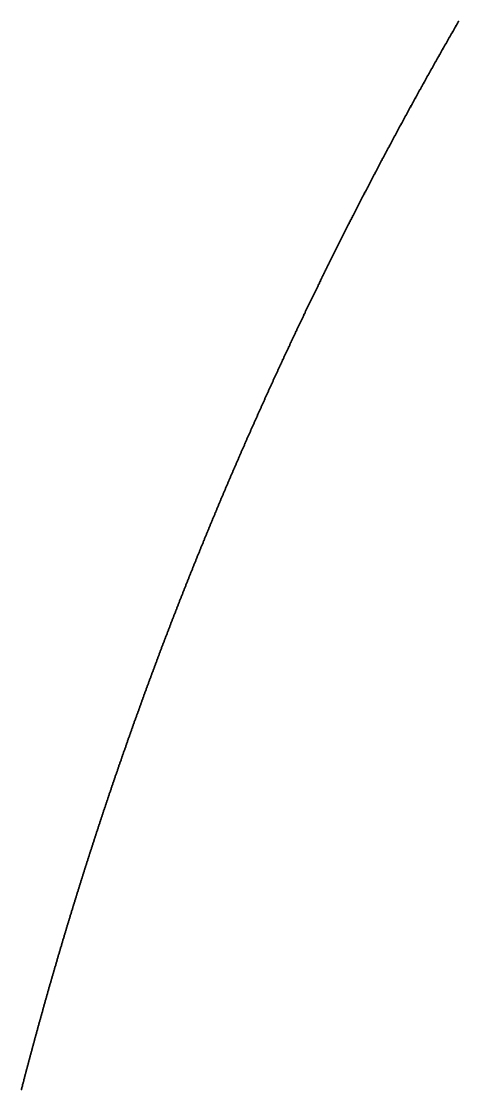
# Model space of a CAD drawing. Header units: metres. Extents: x -42.2 to 42, y -42.2 to 42.1.
# Drawn here: x -40.82 to -36.52, y 10.5 to 21.02 of the extents above; entities that cross this region are included whole.
import ezdxf

# ---------------------------------------------------------------- set-up
doc = ezdxf.new("R2010")
doc.units = ezdxf.units.M

msp = doc.modelspace()

# ---------------------------------------------------------------- linework, layer by layer
for p in [(-36.565, 20.938), (-36.561, 20.945), (-36.557, 20.951), (-36.554, 20.957), (-36.55, 20.964), (-36.546, 20.97), (-36.543, 20.976), (-36.539, 20.983), (-36.535, 20.989), (-36.532, 20.996), (-36.528, 21.002), (-36.524, 21.008), (-36.521, 21.015), (-36.517, 21.021), (-36.627, 20.83), (-36.623, 20.836), (-36.62, 20.842), (-36.616, 20.849), (-36.612, 20.855), (-36.609, 20.862), (-36.605, 20.868), (-36.601, 20.874), (-36.598, 20.881), (-36.594, 20.887), (-36.59, 20.894), (-36.587, 20.9), (-36.583, 20.906), (-36.579, 20.913), (-36.576, 20.919), (-36.572, 20.925), (-36.568, 20.932), (-36.685, 20.727), (-36.681, 20.734), (-36.678, 20.74), (-36.674, 20.747), (-36.671, 20.753), (-36.667, 20.759), (-36.663, 20.766), (-36.66, 20.772), (-36.656, 20.779), (-36.652, 20.785), (-36.649, 20.791), (-36.645, 20.798), (-36.641, 20.804), (-36.638, 20.81), (-36.634, 20.817), (-36.631, 20.823), (-36.747, 20.619), (-36.743, 20.625), (-36.739, 20.631), (-36.736, 20.638), (-36.732, 20.644), (-36.728, 20.651), (-36.725, 20.657), (-36.721, 20.663), (-36.718, 20.67), (-36.714, 20.676), (-36.71, 20.683), (-36.707, 20.689), (-36.703, 20.695), (-36.7, 20.702), (-36.696, 20.708), (-36.692, 20.715), (-36.689, 20.721), (-36.804, 20.516), (-36.801, 20.522), (-36.797, 20.529), (-36.793, 20.535), (-36.79, 20.542), (-36.786, 20.548), (-36.783, 20.554), (-36.779, 20.561), (-36.775, 20.567), (-36.772, 20.574), (-36.768, 20.58), (-36.765, 20.586), (-36.761, 20.593), (-36.757, 20.599), (-36.754, 20.606), (-36.75, 20.612), (-36.861, 20.413), (-36.858, 20.42), (-36.854, 20.426), (-36.851, 20.432), (-36.847, 20.439), (-36.844, 20.445), (-36.84, 20.452), (-36.836, 20.458), (-36.833, 20.465), (-36.829, 20.471), (-36.826, 20.477), (-36.822, 20.484), (-36.818, 20.49), (-36.815, 20.497), (-36.811, 20.503), (-36.808, 20.509), (-36.922, 20.304), (-36.918, 20.31), (-36.915, 20.317), (-36.911, 20.323), (-36.908, 20.33), (-36.904, 20.336), (-36.901, 20.342), (-36.897, 20.349), (-36.893, 20.355), (-36.89, 20.362), (-36.886, 20.368), (-36.883, 20.375), (-36.879, 20.381), (-36.876, 20.387), (-36.872, 20.394), (-36.869, 20.4), (-36.865, 20.407), (-36.979, 20.201), (-36.975, 20.207), (-36.972, 20.214), (-36.968, 20.22), (-36.964, 20.226), (-36.961, 20.233), (-36.957, 20.239), (-36.954, 20.246), (-36.95, 20.252), (-36.947, 20.259), (-36.943, 20.265), (-36.94, 20.272), (-36.936, 20.278), (-36.933, 20.284), (-36.929, 20.291), (-36.925, 20.297), (-37.035, 20.097), (-37.031, 20.104), (-37.028, 20.11), (-37.024, 20.117), (-37.021, 20.123), (-37.017, 20.13), (-37.014, 20.136), (-37.01, 20.143), (-37.007, 20.149), (-37.003, 20.155), (-37, 20.162), (-36.996, 20.168), (-36.993, 20.175), (-36.989, 20.181), (-36.986, 20.188), (-36.982, 20.194), (-37.095, 19.987), (-37.091, 19.994), (-37.088, 20), (-37.084, 20.007), (-37.081, 20.013), (-37.077, 20.02), (-37.074, 20.026), (-37.07, 20.033), (-37.067, 20.039), (-37.063, 20.046), (-37.06, 20.052), (-37.056, 20.059), (-37.053, 20.065), (-37.049, 20.072), (-37.046, 20.078), (-37.042, 20.084), (-37.039, 20.091), (-37.15, 19.884), (-37.147, 19.89), (-37.143, 19.897), (-37.14, 19.903), (-37.136, 19.91), (-37.133, 19.916), (-37.13, 19.923), (-37.126, 19.929), (-37.123, 19.936), (-37.119, 19.942), (-37.116, 19.949), (-37.112, 19.955), (-37.109, 19.962), (-37.105, 19.968), (-37.102, 19.975), (-37.098, 19.981), (-37.206, 19.78), (-37.202, 19.787), (-37.199, 19.793), (-37.196, 19.8), (-37.192, 19.806), (-37.189, 19.813), (-37.185, 19.819), (-37.182, 19.826), (-37.178, 19.832), (-37.175, 19.839), (-37.171, 19.845), (-37.168, 19.851), (-37.164, 19.858), (-37.161, 19.864), (-37.157, 19.871), (-37.154, 19.877), (-37.261, 19.676), (-37.258, 19.683), (-37.254, 19.689), (-37.251, 19.696), (-37.247, 19.702), (-37.244, 19.709), (-37.24, 19.715), (-37.237, 19.722), (-37.234, 19.728), (-37.23, 19.735), (-37.227, 19.741), (-37.223, 19.748), (-37.22, 19.754), (-37.216, 19.761), (-37.213, 19.767), (-37.209, 19.774), (-37.319, 19.566), (-37.316, 19.572), (-37.313, 19.579), (-37.309, 19.585), (-37.306, 19.592), (-37.302, 19.598), (-37.299, 19.605), (-37.296, 19.611), (-37.292, 19.618), (-37.289, 19.624), (-37.285, 19.631), (-37.282, 19.637), (-37.278, 19.644), (-37.275, 19.65), (-37.271, 19.657), (-37.268, 19.663), (-37.265, 19.67), (-37.374, 19.461), (-37.371, 19.468), (-37.367, 19.475), (-37.364, 19.481), (-37.36, 19.488), (-37.357, 19.494), (-37.354, 19.501), (-37.35, 19.507), (-37.347, 19.514), (-37.343, 19.52), (-37.34, 19.527), (-37.337, 19.533), (-37.333, 19.54), (-37.33, 19.546), (-37.326, 19.553), (-37.323, 19.559), (-37.428, 19.357), (-37.425, 19.364), (-37.422, 19.37), (-37.418, 19.377), (-37.415, 19.383), (-37.412, 19.39), (-37.408, 19.396), (-37.405, 19.403), (-37.401, 19.409), (-37.398, 19.416), (-37.395, 19.422), (-37.391, 19.429), (-37.388, 19.435), (-37.384, 19.442), (-37.381, 19.448), (-37.378, 19.455), (-37.482, 19.253), (-37.479, 19.259), (-37.476, 19.266), (-37.472, 19.272), (-37.469, 19.279), (-37.466, 19.285), (-37.462, 19.292), (-37.459, 19.298), (-37.456, 19.305), (-37.452, 19.311), (-37.449, 19.318), (-37.445, 19.324), (-37.442, 19.331), (-37.439, 19.338), (-37.435, 19.344), (-37.432, 19.351), (-37.536, 19.148), (-37.533, 19.154), (-37.53, 19.161), (-37.526, 19.168), (-37.523, 19.174), (-37.519, 19.181), (-37.516, 19.187), (-37.513, 19.194), (-37.509, 19.2), (-37.506, 19.207), (-37.503, 19.213), (-37.499, 19.22), (-37.496, 19.226), (-37.493, 19.233), (-37.489, 19.24), (-37.486, 19.246), (-37.59, 19.043), (-37.586, 19.05), (-37.583, 19.056), (-37.58, 19.063), (-37.576, 19.069), (-37.573, 19.076), (-37.57, 19.082), (-37.566, 19.089), (-37.563, 19.096), (-37.56, 19.102), (-37.556, 19.109), (-37.553, 19.115), (-37.55, 19.122), (-37.546, 19.128), (-37.543, 19.135), (-37.54, 19.141), (-37.643, 18.938), (-37.64, 18.945), (-37.636, 18.951), (-37.633, 18.958), (-37.63, 18.964), (-37.626, 18.971), (-37.623, 18.977), (-37.62, 18.984), (-37.616, 18.991), (-37.613, 18.997), (-37.61, 19.004), (-37.606, 19.01), (-37.603, 19.017), (-37.6, 19.023), (-37.596, 19.03), (-37.593, 19.037), (-37.696, 18.833), (-37.692, 18.84), (-37.689, 18.846), (-37.686, 18.853), (-37.683, 18.859), (-37.679, 18.866), (-37.676, 18.872), (-37.673, 18.879), (-37.669, 18.886), (-37.666, 18.892), (-37.663, 18.899), (-37.659, 18.905), (-37.656, 18.912), (-37.653, 18.918), (-37.649, 18.925), (-37.646, 18.932), (-37.748, 18.728), (-37.745, 18.734), (-37.742, 18.741), (-37.738, 18.747), (-37.735, 18.754), (-37.732, 18.761), (-37.729, 18.767), (-37.725, 18.774), (-37.722, 18.78), (-37.719, 18.787), (-37.715, 18.794), (-37.712, 18.8), (-37.709, 18.807), (-37.706, 18.813), (-37.702, 18.82), (-37.699, 18.826), (-37.801, 18.622), (-37.797, 18.629), (-37.794, 18.635), (-37.791, 18.642), (-37.788, 18.649), (-37.784, 18.655), (-37.781, 18.662), (-37.778, 18.668), (-37.774, 18.675), (-37.771, 18.682), (-37.768, 18.688), (-37.765, 18.695), (-37.761, 18.701), (-37.758, 18.708), (-37.755, 18.715), (-37.752, 18.721), (-37.853, 18.517), (-37.849, 18.523), (-37.846, 18.53), (-37.843, 18.537), (-37.84, 18.543), (-37.836, 18.55), (-37.833, 18.556), (-37.83, 18.563), (-37.827, 18.57), (-37.823, 18.576), (-37.82, 18.583), (-37.817, 18.589), (-37.814, 18.596), (-37.81, 18.603), (-37.807, 18.609), (-37.804, 18.616), (-37.904, 18.411), (-37.901, 18.418), (-37.898, 18.424), (-37.895, 18.431), (-37.891, 18.437), (-37.888, 18.444), (-37.885, 18.451), (-37.882, 18.457), (-37.878, 18.464), (-37.875, 18.471), (-37.872, 18.477), (-37.869, 18.484), (-37.866, 18.49), (-37.862, 18.497), (-37.859, 18.504), (-37.856, 18.51), (-37.956, 18.305), (-37.952, 18.312), (-37.949, 18.318), (-37.946, 18.325), (-37.943, 18.332), (-37.94, 18.338), (-37.936, 18.345), (-37.933, 18.352), (-37.93, 18.358), (-37.927, 18.365), (-37.924, 18.371), (-37.92, 18.378), (-37.917, 18.385), (-37.914, 18.391), (-37.911, 18.398), (-37.907, 18.404), (-38.007, 18.199), (-38.004, 18.206), (-38, 18.212), (-37.997, 18.219), (-37.994, 18.226), (-37.991, 18.232), (-37.988, 18.239), (-37.984, 18.246), (-37.981, 18.252), (-37.978, 18.259), (-37.975, 18.265), (-37.972, 18.272), (-37.968, 18.279), (-37.965, 18.285), (-37.962, 18.292), (-37.959, 18.299), (-38.058, 18.093), (-38.054, 18.1), (-38.051, 18.106), (-38.048, 18.113), (-38.045, 18.12), (-38.042, 18.126), (-38.039, 18.133), (-38.035, 18.14), (-38.032, 18.146), (-38.029, 18.153), (-38.026, 18.159), (-38.023, 18.166), (-38.02, 18.173), (-38.016, 18.179), (-38.013, 18.186), (-38.01, 18.193), (-38.105, 17.993), (-38.102, 18), (-38.099, 18.007), (-38.095, 18.013), (-38.092, 18.02), (-38.089, 18.027), (-38.086, 18.033), (-38.083, 18.04), (-38.08, 18.047), (-38.077, 18.053), (-38.073, 18.06), (-38.07, 18.067), (-38.067, 18.073), (-38.064, 18.08), (-38.061, 18.086), (-38.155, 17.887), (-38.152, 17.894), (-38.149, 17.9), (-38.146, 17.907), (-38.143, 17.914), (-38.14, 17.92), (-38.136, 17.927), (-38.133, 17.934), (-38.13, 17.94), (-38.127, 17.947), (-38.124, 17.954), (-38.121, 17.96), (-38.118, 17.967), (-38.114, 17.973), (-38.111, 17.98), (-38.108, 17.987), (-38.205, 17.78), (-38.202, 17.787), (-38.199, 17.794), (-38.196, 17.8), (-38.193, 17.807), (-38.19, 17.814), (-38.186, 17.82), (-38.183, 17.827), (-38.18, 17.834), (-38.177, 17.84), (-38.174, 17.847), (-38.171, 17.854), (-38.168, 17.86), (-38.165, 17.867), (-38.161, 17.874), (-38.158, 17.88), (-38.255, 17.674), (-38.252, 17.68), (-38.249, 17.687), (-38.245, 17.694), (-38.242, 17.7), (-38.239, 17.707), (-38.236, 17.714), (-38.233, 17.72), (-38.23, 17.727), (-38.227, 17.734), (-38.224, 17.74), (-38.221, 17.747), (-38.218, 17.754), (-38.214, 17.76), (-38.211, 17.767), (-38.208, 17.774), (-38.301, 17.574), (-38.298, 17.58), (-38.295, 17.587), (-38.292, 17.594), (-38.289, 17.6), (-38.286, 17.607), (-38.283, 17.614), (-38.279, 17.62), (-38.276, 17.627), (-38.273, 17.634), (-38.27, 17.64), (-38.267, 17.647), (-38.264, 17.654), (-38.261, 17.66), (-38.258, 17.667), (-38.35, 17.467), (-38.347, 17.473), (-38.344, 17.48), (-38.341, 17.487), (-38.338, 17.493), (-38.335, 17.5), (-38.332, 17.507), (-38.329, 17.513), (-38.326, 17.52), (-38.323, 17.527), (-38.319, 17.534), (-38.316, 17.54), (-38.313, 17.547), (-38.31, 17.554), (-38.307, 17.56), (-38.304, 17.567), (-38.399, 17.36), (-38.396, 17.366), (-38.393, 17.373), (-38.39, 17.38), (-38.387, 17.386), (-38.384, 17.393), (-38.381, 17.4), (-38.378, 17.406), (-38.375, 17.413), (-38.371, 17.42), (-38.368, 17.427), (-38.365, 17.433), (-38.362, 17.44), (-38.359, 17.447), (-38.356, 17.453), (-38.353, 17.46), (-38.447, 17.252), (-38.444, 17.259), (-38.441, 17.266), (-38.438, 17.272), (-38.435, 17.279), (-38.432, 17.286), (-38.429, 17.293), (-38.426, 17.299), (-38.423, 17.306), (-38.42, 17.313), (-38.417, 17.319), (-38.414, 17.326), (-38.411, 17.333), (-38.408, 17.339), (-38.405, 17.346), (-38.402, 17.353), (-38.492, 17.152), (-38.489, 17.158), (-38.486, 17.165), (-38.483, 17.172), (-38.48, 17.179), (-38.477, 17.185), (-38.474, 17.192), (-38.471, 17.199), (-38.468, 17.205), (-38.465, 17.212), (-38.462, 17.219), (-38.459, 17.226), (-38.456, 17.232), (-38.453, 17.239), (-38.45, 17.246), (-38.54, 17.044), (-38.537, 17.051), (-38.534, 17.058), (-38.531, 17.064), (-38.528, 17.071), (-38.525, 17.078), (-38.522, 17.085), (-38.519, 17.091), (-38.516, 17.098), (-38.513, 17.105), (-38.51, 17.111), (-38.507, 17.118), (-38.504, 17.125), (-38.501, 17.132), (-38.498, 17.138), (-38.495, 17.145), (-38.588, 16.937), (-38.585, 16.943), (-38.582, 16.95), (-38.579, 16.957), (-38.576, 16.964), (-38.573, 16.97), (-38.57, 16.977), (-38.567, 16.984), (-38.564, 16.99), (-38.561, 16.997), (-38.558, 17.004), (-38.555, 17.011), (-38.552, 17.017), (-38.549, 17.024), (-38.546, 17.031), (-38.543, 17.037), (-38.632, 16.836), (-38.629, 16.842), (-38.626, 16.849), (-38.623, 16.856), (-38.62, 16.863), (-38.618, 16.869), (-38.615, 16.876), (-38.612, 16.883), (-38.609, 16.889), (-38.606, 16.896), (-38.603, 16.903), (-38.6, 16.91), (-38.597, 16.916), (-38.594, 16.923), (-38.591, 16.93), (-38.679, 16.728), (-38.676, 16.734), (-38.673, 16.741), (-38.67, 16.748), (-38.668, 16.755), (-38.665, 16.761), (-38.662, 16.768), (-38.659, 16.775), (-38.656, 16.782), (-38.653, 16.788), (-38.65, 16.795), (-38.647, 16.802), (-38.644, 16.809), (-38.641, 16.815), (-38.638, 16.822), (-38.635, 16.829), (-38.723, 16.626), (-38.72, 16.633), (-38.717, 16.64), (-38.714, 16.647), (-38.711, 16.653), (-38.708, 16.66), (-38.706, 16.667), (-38.703, 16.674), (-38.7, 16.68), (-38.697, 16.687), (-38.694, 16.694), (-38.691, 16.701), (-38.688, 16.707), (-38.685, 16.714), (-38.682, 16.721), (-38.769, 16.518), (-38.767, 16.525), (-38.764, 16.532), (-38.761, 16.539), (-38.758, 16.545), (-38.755, 16.552), (-38.752, 16.559), (-38.749, 16.566), (-38.746, 16.572), (-38.743, 16.579), (-38.741, 16.586), (-38.738, 16.593), (-38.735, 16.599), (-38.732, 16.606), (-38.729, 16.613), (-38.726, 16.62), (-38.816, 16.41), (-38.813, 16.417), (-38.81, 16.424), (-38.807, 16.43), (-38.804, 16.437), (-38.801, 16.444), (-38.798, 16.451), (-38.795, 16.457), (-38.793, 16.464), (-38.79, 16.471), (-38.787, 16.478), (-38.784, 16.484), (-38.781, 16.491), (-38.778, 16.498), (-38.775, 16.505), (-38.772, 16.512), (-38.859, 16.308), (-38.856, 16.315), (-38.853, 16.322), (-38.85, 16.329), (-38.847, 16.336), (-38.844, 16.342), (-38.841, 16.349), (-38.839, 16.356), (-38.836, 16.363), (-38.833, 16.369), (-38.83, 16.376), (-38.827, 16.383), (-38.824, 16.39), (-38.821, 16.396), (-38.818, 16.403), (-38.904, 16.2), (-38.901, 16.207), (-38.898, 16.213), (-38.896, 16.22), (-38.893, 16.227), (-38.89, 16.234), (-38.887, 16.241), (-38.884, 16.247), (-38.881, 16.254), (-38.879, 16.261), (-38.876, 16.268), (-38.873, 16.275), (-38.87, 16.281), (-38.867, 16.288), (-38.864, 16.295), (-38.861, 16.302), (-38.946, 16.098), (-38.944, 16.105), (-38.941, 16.112), (-38.938, 16.118), (-38.935, 16.125), (-38.932, 16.132), (-38.93, 16.139), (-38.927, 16.146), (-38.924, 16.152), (-38.921, 16.159), (-38.918, 16.166), (-38.915, 16.173), (-38.913, 16.18), (-38.91, 16.186), (-38.907, 16.193), (-38.991, 15.989), (-38.989, 15.996), (-38.986, 16.003), (-38.983, 16.01), (-38.98, 16.016), (-38.977, 16.023), (-38.975, 16.03), (-38.972, 16.037), (-38.969, 16.044), (-38.966, 16.05), (-38.963, 16.057), (-38.961, 16.064), (-38.958, 16.071), (-38.955, 16.078), (-38.952, 16.084), (-38.949, 16.091), (-39.033, 15.887), (-39.03, 15.894), (-39.028, 15.901), (-39.025, 15.908), (-39.022, 15.914), (-39.019, 15.921), (-39.017, 15.928), (-39.014, 15.935), (-39.011, 15.942), (-39.008, 15.948), (-39.005, 15.955), (-39.003, 15.962), (-39, 15.969), (-38.997, 15.976), (-38.994, 15.982), (-39.075, 15.785), (-39.072, 15.792), (-39.069, 15.799), (-39.067, 15.805), (-39.064, 15.812), (-39.061, 15.819), (-39.058, 15.826), (-39.055, 15.833), (-39.053, 15.84), (-39.05, 15.846), (-39.047, 15.853), (-39.044, 15.86), (-39.042, 15.867), (-39.039, 15.874), (-39.036, 15.88), (-39.119, 15.676), (-39.116, 15.683), (-39.113, 15.69), (-39.111, 15.696), (-39.108, 15.703), (-39.105, 15.71), (-39.102, 15.717), (-39.1, 15.724), (-39.097, 15.73), (-39.094, 15.737), (-39.091, 15.744), (-39.089, 15.751), (-39.086, 15.758), (-39.083, 15.765), (-39.08, 15.771), (-39.078, 15.778), (-39.16, 15.573), (-39.157, 15.58), (-39.155, 15.587), (-39.152, 15.594), (-39.149, 15.601), (-39.146, 15.608), (-39.144, 15.614), (-39.141, 15.621), (-39.138, 15.628), (-39.135, 15.635), (-39.133, 15.642), (-39.13, 15.649), (-39.127, 15.655), (-39.124, 15.662), (-39.122, 15.669), (-39.203, 15.464), (-39.201, 15.471), (-39.198, 15.478), (-39.195, 15.485), (-39.193, 15.491), (-39.19, 15.498), (-39.187, 15.505), (-39.184, 15.512), (-39.182, 15.519), (-39.179, 15.526), (-39.176, 15.532), (-39.174, 15.539), (-39.171, 15.546), (-39.168, 15.553), (-39.165, 15.56), (-39.163, 15.567), (-39.244, 15.362), (-39.241, 15.368), (-39.239, 15.375), (-39.236, 15.382), (-39.233, 15.389), (-39.23, 15.396), (-39.228, 15.403), (-39.225, 15.409), (-39.222, 15.416), (-39.22, 15.423), (-39.217, 15.43), (-39.214, 15.437), (-39.212, 15.444), (-39.209, 15.45), (-39.206, 15.457), (-39.284, 15.259), (-39.281, 15.266), (-39.279, 15.272), (-39.276, 15.279), (-39.273, 15.286), (-39.271, 15.293), (-39.268, 15.3), (-39.265, 15.307), (-39.263, 15.314), (-39.26, 15.32), (-39.257, 15.327), (-39.255, 15.334), (-39.252, 15.341), (-39.249, 15.348), (-39.247, 15.355), (-39.327, 15.149), (-39.324, 15.156), (-39.321, 15.163), (-39.319, 15.17), (-39.316, 15.177), (-39.313, 15.183), (-39.311, 15.19), (-39.308, 15.197), (-39.305, 15.204), (-39.303, 15.211), (-39.3, 15.218), (-39.297, 15.225), (-39.295, 15.231), (-39.292, 15.238), (-39.289, 15.245), (-39.287, 15.252), (-39.366, 15.046), (-39.364, 15.053), (-39.361, 15.06), (-39.358, 15.067), (-39.356, 15.074), (-39.353, 15.08), (-39.351, 15.087), (-39.348, 15.094), (-39.345, 15.101), (-39.343, 15.108), (-39.34, 15.115), (-39.337, 15.122), (-39.335, 15.128), (-39.332, 15.135), (-39.329, 15.142), (-39.406, 14.943), (-39.403, 14.95), (-39.401, 14.957), (-39.398, 14.964), (-39.395, 14.971), (-39.393, 14.977), (-39.39, 14.984), (-39.387, 14.991), (-39.385, 14.998), (-39.382, 15.005), (-39.38, 15.012), (-39.377, 15.019), (-39.374, 15.026), (-39.372, 15.032), (-39.369, 15.039), (-39.447, 14.833), (-39.445, 14.84), (-39.442, 14.847), (-39.44, 14.854), (-39.437, 14.861), (-39.434, 14.867), (-39.432, 14.874), (-39.429, 14.881), (-39.427, 14.888), (-39.424, 14.895), (-39.421, 14.902), (-39.419, 14.909), (-39.416, 14.916), (-39.414, 14.922), (-39.411, 14.929), (-39.408, 14.936), (-39.486, 14.73), (-39.484, 14.737), (-39.481, 14.744), (-39.479, 14.75), (-39.476, 14.757), (-39.473, 14.764), (-39.471, 14.771), (-39.468, 14.778), (-39.466, 14.785), (-39.463, 14.792), (-39.46, 14.799), (-39.458, 14.805), (-39.455, 14.812), (-39.453, 14.819), (-39.45, 14.826), (-39.525, 14.626), (-39.522, 14.633), (-39.52, 14.64), (-39.517, 14.647), (-39.515, 14.654), (-39.512, 14.661), (-39.509, 14.668), (-39.507, 14.675), (-39.504, 14.682), (-39.502, 14.688), (-39.499, 14.695), (-39.497, 14.702), (-39.494, 14.709), (-39.491, 14.716), (-39.489, 14.723), (-39.563, 14.523), (-39.561, 14.53), (-39.558, 14.537), (-39.556, 14.544), (-39.553, 14.551), (-39.55, 14.557), (-39.548, 14.564), (-39.545, 14.571), (-39.543, 14.578), (-39.54, 14.585), (-39.538, 14.592), (-39.535, 14.599), (-39.533, 14.606), (-39.53, 14.613), (-39.527, 14.619), (-39.604, 14.412), (-39.601, 14.419), (-39.599, 14.426), (-39.596, 14.433), (-39.594, 14.44), (-39.591, 14.447), (-39.589, 14.454), (-39.586, 14.461), (-39.583, 14.468), (-39.581, 14.475), (-39.578, 14.481), (-39.576, 14.488), (-39.573, 14.495), (-39.571, 14.502), (-39.568, 14.509), (-39.566, 14.516), (-39.641, 14.309), (-39.639, 14.316), (-39.636, 14.323), (-39.634, 14.329), (-39.631, 14.336), (-39.629, 14.343), (-39.626, 14.35), (-39.624, 14.357), (-39.621, 14.364), (-39.619, 14.371), (-39.616, 14.378), (-39.614, 14.385), (-39.611, 14.392), (-39.609, 14.399), (-39.606, 14.406), (-39.679, 14.205), (-39.676, 14.212), (-39.674, 14.219), (-39.671, 14.226), (-39.669, 14.233), (-39.666, 14.24), (-39.664, 14.246), (-39.661, 14.253), (-39.659, 14.26), (-39.656, 14.267), (-39.654, 14.274), (-39.651, 14.281), (-39.649, 14.288), (-39.646, 14.295), (-39.644, 14.302), (-39.716, 14.101), (-39.714, 14.108), (-39.711, 14.115), (-39.709, 14.122), (-39.706, 14.129), (-39.704, 14.136), (-39.701, 14.143), (-39.699, 14.15), (-39.696, 14.157), (-39.694, 14.163), (-39.691, 14.17), (-39.689, 14.177), (-39.686, 14.184), (-39.684, 14.191), (-39.681, 14.198), (-39.753, 13.997), (-39.751, 14.004), (-39.748, 14.011), (-39.746, 14.018), (-39.743, 14.025), (-39.741, 14.032), (-39.738, 14.039), (-39.736, 14.046), (-39.733, 14.053), (-39.731, 14.06), (-39.728, 14.066), (-39.726, 14.073), (-39.723, 14.08), (-39.721, 14.087), (-39.719, 14.094), (-39.792, 13.886), (-39.79, 13.893), (-39.787, 13.9), (-39.785, 13.907), (-39.782, 13.914), (-39.78, 13.921), (-39.777, 13.928), (-39.775, 13.935), (-39.773, 13.942), (-39.77, 13.949), (-39.768, 13.955), (-39.765, 13.962), (-39.763, 13.969), (-39.76, 13.976), (-39.758, 13.983), (-39.755, 13.99), (-39.828, 13.782), (-39.826, 13.789), (-39.824, 13.796), (-39.821, 13.803), (-39.819, 13.81), (-39.816, 13.817), (-39.814, 13.824), (-39.811, 13.831), (-39.809, 13.838), (-39.807, 13.844), (-39.804, 13.851), (-39.802, 13.858), (-39.799, 13.865), (-39.797, 13.872), (-39.794, 13.879), (-39.864, 13.678), (-39.862, 13.685), (-39.86, 13.692), (-39.857, 13.699), (-39.855, 13.705), (-39.852, 13.712), (-39.85, 13.719), (-39.848, 13.726), (-39.845, 13.733), (-39.843, 13.74), (-39.84, 13.747), (-39.838, 13.754), (-39.836, 13.761), (-39.833, 13.768), (-39.831, 13.775), (-39.9, 13.573), (-39.898, 13.58), (-39.896, 13.587), (-39.893, 13.594), (-39.891, 13.601), (-39.888, 13.608), (-39.886, 13.615), (-39.884, 13.622), (-39.881, 13.629), (-39.879, 13.636), (-39.876, 13.643), (-39.874, 13.65), (-39.872, 13.657), (-39.869, 13.664), (-39.867, 13.671), (-39.936, 13.469), (-39.933, 13.476), (-39.931, 13.483), (-39.929, 13.49), (-39.926, 13.497), (-39.924, 13.504), (-39.922, 13.511), (-39.919, 13.518), (-39.917, 13.525), (-39.915, 13.532), (-39.912, 13.538), (-39.91, 13.545), (-39.907, 13.552), (-39.905, 13.559), (-39.903, 13.566), (-39.971, 13.364), (-39.969, 13.371), (-39.966, 13.378), (-39.964, 13.385), (-39.962, 13.392), (-39.959, 13.399), (-39.957, 13.406), (-39.955, 13.413), (-39.952, 13.42), (-39.95, 13.427), (-39.948, 13.434), (-39.945, 13.441), (-39.943, 13.448), (-39.941, 13.455), (-39.938, 13.462), (-40.006, 13.26), (-40.004, 13.267), (-40.001, 13.274), (-39.999, 13.281), (-39.997, 13.288), (-39.994, 13.295), (-39.992, 13.302), (-39.99, 13.309), (-39.987, 13.315), (-39.985, 13.322), (-39.983, 13.329), (-39.98, 13.336), (-39.978, 13.343), (-39.976, 13.35), (-39.973, 13.357), (-40.041, 13.155), (-40.038, 13.162), (-40.036, 13.169), (-40.034, 13.176), (-40.032, 13.183), (-40.029, 13.19), (-40.027, 13.197), (-40.025, 13.204), (-40.022, 13.211), (-40.02, 13.218), (-40.018, 13.225), (-40.015, 13.232), (-40.013, 13.239), (-40.011, 13.246), (-40.008, 13.253), (-40.075, 13.05), (-40.073, 13.057), (-40.071, 13.064), (-40.068, 13.071), (-40.066, 13.078), (-40.064, 13.085), (-40.061, 13.092), (-40.059, 13.099), (-40.057, 13.106), (-40.055, 13.113), (-40.052, 13.12), (-40.05, 13.127), (-40.048, 13.134), (-40.045, 13.141), (-40.043, 13.148), (-40.109, 12.945), (-40.107, 12.952), (-40.105, 12.959), (-40.103, 12.966), (-40.1, 12.973), (-40.098, 12.98), (-40.096, 12.987), (-40.093, 12.994), (-40.091, 13.001), (-40.089, 13.008), (-40.087, 13.015), (-40.084, 13.022), (-40.082, 13.029), (-40.08, 13.036), (-40.077, 13.043), (-40.143, 12.84), (-40.141, 12.847), (-40.139, 12.854), (-40.136, 12.861), (-40.134, 12.868), (-40.132, 12.875), (-40.13, 12.882), (-40.127, 12.889), (-40.125, 12.896), (-40.123, 12.903), (-40.121, 12.91), (-40.118, 12.917), (-40.116, 12.924), (-40.114, 12.931), (-40.112, 12.938), (-40.177, 12.735), (-40.175, 12.742), (-40.172, 12.749), (-40.17, 12.756), (-40.168, 12.763), (-40.166, 12.77), (-40.163, 12.777), (-40.161, 12.784), (-40.159, 12.791), (-40.157, 12.798), (-40.154, 12.805), (-40.152, 12.812), (-40.15, 12.819), (-40.148, 12.826), (-40.146, 12.833), (-40.21, 12.63), (-40.208, 12.637), (-40.206, 12.644), (-40.204, 12.651), (-40.201, 12.658), (-40.199, 12.665), (-40.197, 12.672), (-40.195, 12.679), (-40.192, 12.686), (-40.19, 12.693), (-40.188, 12.7), (-40.186, 12.707), (-40.184, 12.714), (-40.181, 12.721), (-40.179, 12.728), (-40.243, 12.525), (-40.241, 12.532), (-40.239, 12.539), (-40.237, 12.546), (-40.234, 12.553), (-40.232, 12.56), (-40.23, 12.567), (-40.228, 12.574), (-40.226, 12.581), (-40.223, 12.588), (-40.221, 12.595), (-40.219, 12.602), (-40.217, 12.609), (-40.215, 12.616), (-40.212, 12.623), (-40.276, 12.419), (-40.274, 12.426), (-40.272, 12.433), (-40.27, 12.44), (-40.267, 12.447), (-40.265, 12.454), (-40.263, 12.461), (-40.261, 12.468), (-40.259, 12.475), (-40.256, 12.483), (-40.254, 12.49), (-40.252, 12.497), (-40.25, 12.504), (-40.248, 12.511), (-40.245, 12.518), (-40.309, 12.314), (-40.306, 12.321), (-40.304, 12.328), (-40.302, 12.335), (-40.3, 12.342), (-40.298, 12.349), (-40.296, 12.356), (-40.293, 12.363), (-40.291, 12.37), (-40.289, 12.377), (-40.287, 12.384), (-40.285, 12.391), (-40.283, 12.398), (-40.28, 12.405), (-40.278, 12.412), (-40.341, 12.208), (-40.339, 12.215), (-40.337, 12.222), (-40.334, 12.229), (-40.332, 12.236), (-40.33, 12.244), (-40.328, 12.251), (-40.326, 12.258), (-40.324, 12.265), (-40.321, 12.272), (-40.319, 12.279), (-40.317, 12.286), (-40.315, 12.293), (-40.313, 12.3), (-40.311, 12.307), (-40.373, 12.103), (-40.371, 12.11), (-40.369, 12.117), (-40.366, 12.124), (-40.364, 12.131), (-40.362, 12.138), (-40.36, 12.145), (-40.358, 12.152), (-40.356, 12.159), (-40.354, 12.166), (-40.351, 12.173), (-40.349, 12.18), (-40.347, 12.187), (-40.345, 12.194), (-40.343, 12.201), (-40.404, 11.997), (-40.402, 12.004), (-40.4, 12.011), (-40.398, 12.018), (-40.396, 12.025), (-40.394, 12.032), (-40.392, 12.039), (-40.39, 12.046), (-40.388, 12.053), (-40.385, 12.06), (-40.383, 12.068), (-40.381, 12.075), (-40.379, 12.082), (-40.377, 12.089), (-40.375, 12.096), (-40.436, 11.891), (-40.434, 11.898), (-40.432, 11.905), (-40.43, 11.912), (-40.427, 11.919), (-40.425, 11.927), (-40.423, 11.934), (-40.421, 11.941), (-40.419, 11.948), (-40.417, 11.955), (-40.415, 11.962), (-40.413, 11.969), (-40.411, 11.976), (-40.409, 11.983), (-40.407, 11.99), (-40.467, 11.785), (-40.465, 11.792), (-40.463, 11.8), (-40.461, 11.807), (-40.459, 11.814), (-40.457, 11.821), (-40.455, 11.828), (-40.452, 11.835), (-40.45, 11.842), (-40.448, 11.849), (-40.446, 11.856), (-40.444, 11.863), (-40.442, 11.87), (-40.44, 11.877), (-40.438, 11.884), (-40.498, 11.679), (-40.496, 11.687), (-40.494, 11.694), (-40.492, 11.701), (-40.49, 11.708), (-40.488, 11.715), (-40.486, 11.722), (-40.483, 11.729), (-40.481, 11.736), (-40.479, 11.743), (-40.477, 11.75), (-40.475, 11.757), (-40.473, 11.764), (-40.471, 11.771), (-40.469, 11.778), (-40.528, 11.573), (-40.526, 11.581), (-40.524, 11.588), (-40.522, 11.595), (-40.52, 11.602), (-40.518, 11.609), (-40.516, 11.616), (-40.514, 11.623), (-40.512, 11.63), (-40.51, 11.637), (-40.508, 11.644), (-40.506, 11.651), (-40.504, 11.658), (-40.502, 11.665), (-40.5, 11.672), (-40.559, 11.467), (-40.557, 11.474), (-40.555, 11.481), (-40.553, 11.489), (-40.551, 11.496), (-40.549, 11.503), (-40.547, 11.51), (-40.545, 11.517), (-40.543, 11.524), (-40.541, 11.531), (-40.539, 11.538), (-40.536, 11.545), (-40.534, 11.552), (-40.532, 11.559), (-40.53, 11.566), (-40.589, 11.361), (-40.587, 11.368), (-40.585, 11.375), (-40.583, 11.382), (-40.581, 11.389), (-40.579, 11.397), (-40.577, 11.404), (-40.575, 11.411), (-40.573, 11.418), (-40.571, 11.425), (-40.569, 11.432), (-40.567, 11.439), (-40.565, 11.446), (-40.563, 11.453), (-40.561, 11.46), (-40.616, 11.262), (-40.614, 11.269), (-40.613, 11.276), (-40.611, 11.283), (-40.609, 11.29), (-40.607, 11.297), (-40.605, 11.305), (-40.603, 11.312), (-40.601, 11.319), (-40.599, 11.326), (-40.597, 11.333), (-40.595, 11.34), (-40.593, 11.347), (-40.591, 11.354), (-40.646, 11.156), (-40.644, 11.163), (-40.642, 11.17), (-40.64, 11.177), (-40.638, 11.184), (-40.636, 11.191), (-40.634, 11.198), (-40.632, 11.205), (-40.63, 11.212), (-40.628, 11.219), (-40.626, 11.227), (-40.624, 11.234), (-40.622, 11.241), (-40.62, 11.248), (-40.618, 11.255), (-40.675, 11.049), (-40.673, 11.056), (-40.671, 11.063), (-40.669, 11.071), (-40.667, 11.078), (-40.665, 11.085), (-40.663, 11.092), (-40.662, 11.099), (-40.66, 11.106), (-40.658, 11.113), (-40.656, 11.12), (-40.654, 11.127), (-40.652, 11.134), (-40.65, 11.141), (-40.648, 11.149), (-40.704, 10.943), (-40.702, 10.95), (-40.7, 10.957), (-40.698, 10.964), (-40.696, 10.971), (-40.694, 10.978), (-40.693, 10.985), (-40.691, 10.992), (-40.689, 11), (-40.687, 11.007), (-40.685, 11.014), (-40.683, 11.021), (-40.681, 11.028), (-40.679, 11.035), (-40.677, 11.042), (-40.733, 10.836), (-40.731, 10.843), (-40.729, 10.85), (-40.727, 10.858), (-40.725, 10.865), (-40.723, 10.872), (-40.721, 10.879), (-40.719, 10.886), (-40.717, 10.893), (-40.716, 10.9), (-40.714, 10.907), (-40.712, 10.914), (-40.71, 10.921), (-40.708, 10.929), (-40.706, 10.936), (-40.761, 10.73), (-40.759, 10.737), (-40.757, 10.744), (-40.755, 10.751), (-40.754, 10.758), (-40.752, 10.765), (-40.75, 10.772), (-40.748, 10.779), (-40.746, 10.786), (-40.744, 10.794), (-40.742, 10.801), (-40.74, 10.808), (-40.738, 10.815), (-40.737, 10.822), (-40.735, 10.829), (-40.787, 10.63), (-40.785, 10.637), (-40.784, 10.644), (-40.782, 10.651), (-40.78, 10.658), (-40.778, 10.666), (-40.776, 10.673), (-40.774, 10.68), (-40.772, 10.687), (-40.77, 10.694), (-40.769, 10.701), (-40.767, 10.708), (-40.765, 10.715), (-40.763, 10.722), (-40.815, 10.523), (-40.813, 10.53), (-40.811, 10.537), (-40.81, 10.545), (-40.808, 10.552), (-40.806, 10.559), (-40.804, 10.566), (-40.802, 10.573), (-40.8, 10.58), (-40.798, 10.587), (-40.797, 10.594), (-40.795, 10.602), (-40.793, 10.609), (-40.791, 10.616), (-40.789, 10.623), (-40.821, 10.502), (-40.819, 10.509), (-40.817, 10.516)]:
    msp.add_point(p)

doc.saveas('drawing.dxf')
